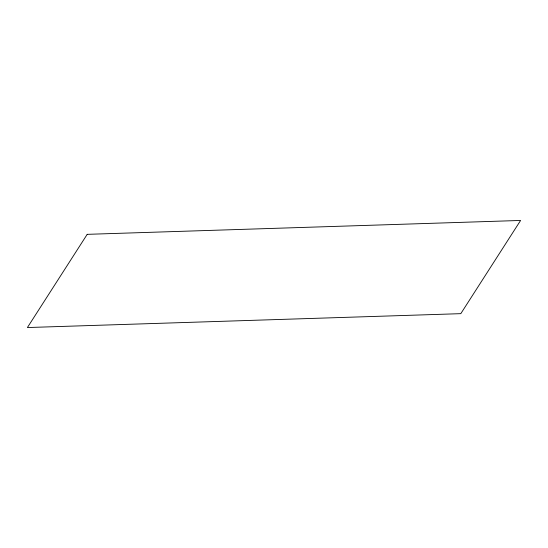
<?xml version="1.0" encoding="UTF-8"?>
<svg xmlns="http://www.w3.org/2000/svg" width="548" height="548" viewBox="0 0 548 548"><rect width="100%" height="100%" fill="white"/><g stroke="black" fill="none" stroke-linecap="round" stroke-linejoin="round"><path stroke-width="0.82" d="M87.201 234.339L27.4 327.546L460.8 313.661L520.6 220.454L87.201 234.339"/></g></svg>
